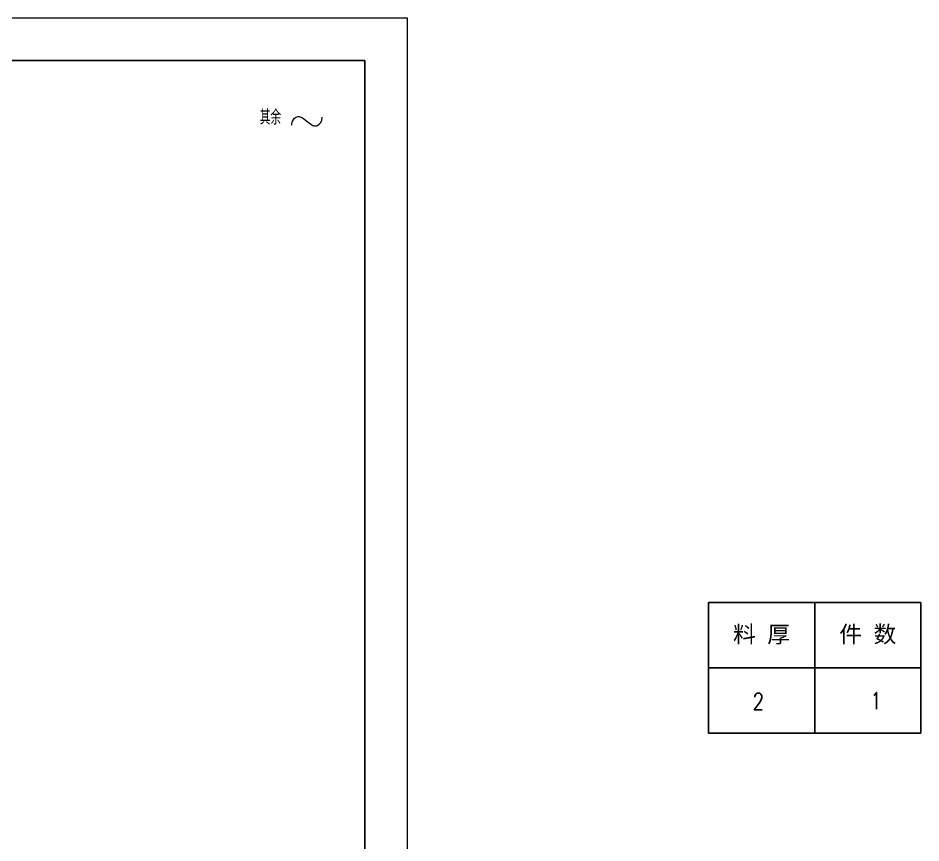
# Model space of a CAD drawing. Header units: inches. Extents: x 269 to 10986, y 1043 to 4337.
# Drawn here: x 5854.7 to 6279.6, y 3949.1 to 4337.4 of the extents above; entities that cross this region are included whole.
import ezdxf
from ezdxf.enums import TextEntityAlignment as Align

# ---------------------------------------------------------------- set-up
doc = ezdxf.new("R2010")
doc.units = ezdxf.units.IN
doc.header["$MEASUREMENT"] = 0
doc.linetypes.add('DOT2', pattern=[0.125, 0, -0.125])
doc.layers.add('图\\M+19E79\\M+195B6\\M+18E9A', color=7, linetype='Continuous')
doc.layers.add('图框', color=7, linetype='Continuous', lineweight=18)
doc.layers.add('标注线', color=3, linetype='Continuous', lineweight=18)
doc.layers.add('打印-禁用', color=7, linetype='Continuous', lineweight=15, plot=False)
doc.styles.add('DIM', font='romans.shx', dxfattribs={"width": 0.8, "bigfont": 'bigfont.shx'})
doc.styles.get("Standard").update_dxf_attribs({"font": 'txt', "bigfont": 'gbcbig.shx'})
doc.styles.add('机械长仿宋', font='gbenor.shx', dxfattribs={"height": 1, "bigfont": 'gbcbig.shx'})

# ---------------------------------------------------------------- blocks, each defined once
blk = doc.blocks.new('GZDEH零件A2图框V02版')
at = {"layer": '图\\M+19E79\\M+195B6\\M+18E9A', "linetype": 'Continuous'}
for q in [(20, 410), (584, 11)]:
    blk.add_line((584, 410), q, dxfattribs=at)
at = {"layer": '打印-禁用', "linetype": 'Continuous'}
for p, q in [((594, 420), (0, 420)), ((594, 0), (594, 420))]:
    blk.add_line(p, q, dxfattribs=at)
blk = doc.blocks.new('DEH A2')
at = {"layer": '图框'}
blk.add_blockref('GZDEH零件A2图框V02版', (0, 0), dxfattribs=at)
blk = doc.blocks.new('其余不去材料')
at = {"layer": '标注线', "color": 2, "lineweight": 13}
for points in [[(0, 0.17), (0.01, 0.48), (0.07, 0.79), (0.16, 1.09), (0.28, 1.36), (0.44, 1.6), (0.62, 1.8), (0.82, 1.97), (1.04, 2.09), (1.26, 2.17), (1.49, 2.21), (1.72, 2.21), (1.94, 2.17), (2.37, 1.97), (2.41, 1.95)], [(2.41, 1.95), (3.55, 1.11), (4.7, 0.27)], [(4.7, 0.27), (4.91, 0.14), (5.14, 0.05), (5.37, 0), (5.6, 0), (5.82, 0.04), (6.04, 0.11), (6.45, 0.38), (6.79, 0.8), (7.02, 1.34), (7.11, 1.95), (7.11, 2.09)]]:
    blk.add_lwpolyline(points, dxfattribs=at)
at = {"layer": '标注线', "color": 7, "linetype": 'DOT2', "style": '机械长仿宋'}
blk.add_text('其余', height=3.5, dxfattribs=at).set_placement((-7.56, 0.3))
blk = doc.blocks.new('*T1241')
at = {"color": 0, "linetype": 'ByBlock', "lineweight": -2, "transparency": 16777216}
for p, q in [((0, 0), (127, 0)), ((0, 0), (0, -78)), ((63.5, 0), (63.5, -78)), ((127, 0), (127, -78)), ((0, -39), (127, -39)), ((0, -78), (127, -78))]:
    blk.add_line(p, q, dxfattribs=at)
at = {"color": 0, "transparency": 16777216, "char_height": 10, "width": 60.5, "attachment_point": 5}
for s, insert in [('{\\fSimSun|b0|i0|c134|p2;料 厚}', (31.75, -19.5)), ('{\\fSimSun|b0|i0|c134|p2;件 数}', (95.25, -19.5))]:
    blk.add_mtext(s, dxfattribs=dict(at, insert=insert))
blk = doc.blocks.new('拆图参数')
blk.add_blockref('*T1241', (-63.5, 78))
at = {"style": 'DIM', "width": 0.8}
blk.add_attdef('6', text='', height=10, dxfattribs=at).set_placement((-37.13, 18.91), align=Align.MIDDLE_LEFT)
blk.add_attdef('1', text='', height=10, dxfattribs=at).set_placement((36.65, 19.27), align=Align.MIDDLE_CENTER)

msp = doc.modelspace()

# ---------------------------------------------------------------- block references
at = {"xscale": 0.7874015748031495, "yscale": 0.7874015748031495, "zscale": 0.7874015748031495}
msp.add_blockref('拆图参数', (6229.612, 4000.866), dxfattribs=at).add_auto_attribs({'1': '1', '6': '2'})
at = {"layer": '图框', "xscale": 2, "yscale": 2, "zscale": 2}
msp.add_blockref('DEH A2', (4849.912, 3497.354), dxfattribs=at)
at = {"layer": '标注线', "xscale": 2, "yscale": 2, "zscale": 2}
msp.add_blockref('其余不去材料', (5983.576, 4286.577), dxfattribs=at)

doc.saveas('drawing.dxf')
